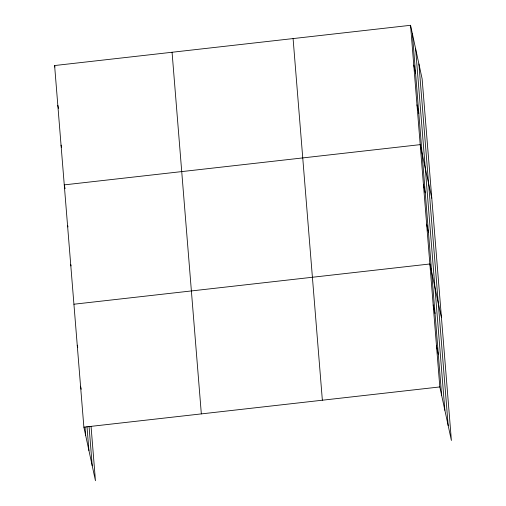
<?xml version="1.0" encoding="UTF-8"?>
<svg xmlns="http://www.w3.org/2000/svg" width="506" height="506" viewBox="0 0 506 506"><rect width="100%" height="100%" fill="white"/><g stroke="black" fill="none" stroke-linecap="round" stroke-linejoin="round"><path stroke-width="0.76" d="M91.067 426.571L95.451 480.7L83.876 427.172L54.604 65.54L410.549 25.3L422.124 78.828L451.396 440.46L439.822 386.938L410.549 25.3M73.927 304.22L429.872 263.98L441.441 317.509M83.876 427.172L439.822 386.938M413.769 65.078L415.597 73.534M416.988 104.862L418.816 113.312M431.782 198.169L420.208 144.64L64.262 184.88L65.097 188.719M423.433 184.418L425.261 192.875M426.653 224.202L428.481 232.652M433.187 304.966L435.015 313.423M436.507 345.952L438.335 354.409M54.604 65.54L54.939 67.077M57.823 105.318L58.487 108.392M61.043 145.095L61.542 147.404M67.652 225.423L67.981 226.96M70.707 264.436L71.036 265.973M77.241 345.2L77.741 347.508M80.562 386.186L81.226 389.259M418.911 63.952L448.177 425.59M415.597 48.627L444.869 410.265M412.377 33.757L441.649 395.388M293.088 38.576L322.36 400.214M172.065 52.257L201.337 413.895M89.043 426.387L92.231 465.824M86.981 426.526L88.923 450.504M85.014 427.121L85.704 435.628"/></g></svg>
